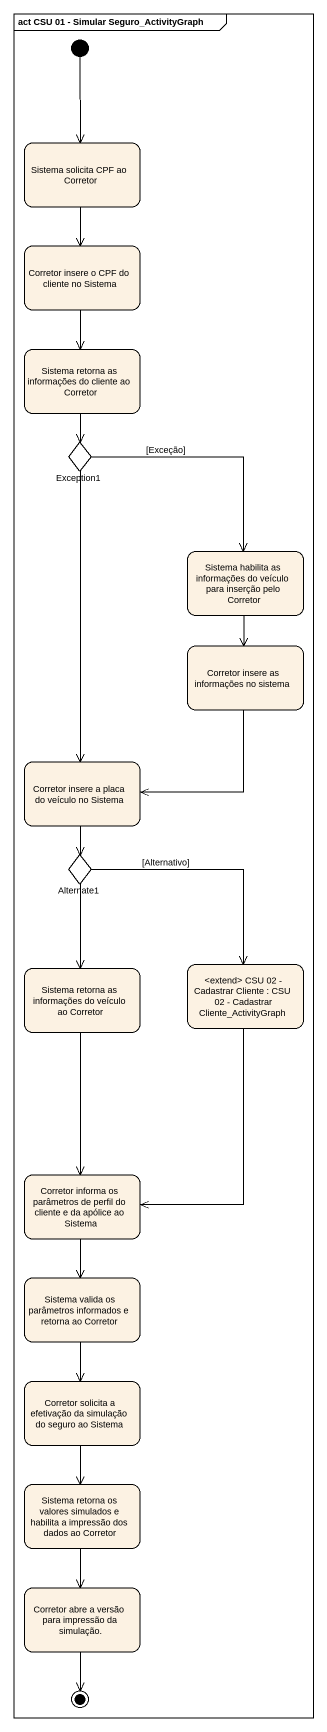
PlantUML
@startuml
mainframe act CSU 01 - Simular Seguro_ActivityGraph
hide empty description
state "Sistema solicita CPF ao Corretor" as Sistema_solicita_CPF_ao
state "Corretor insere o CPF do cliente no Sistema" as Corretor_insere_o_CPF_do
state "Sistema retorna as informações do cliente ao Corretor" as Sistema_retorna_as
state Exception1 <<choice>>
state "Sistema habilita as informações do veículo para inserção pelo Corretor" as Sistema_habilita_as
state "Corretor insere as informações no sistema" as Corretor_insere_as
state "Corretor insere a placa do veículo no Sistema" as Corretor_insere_a_placa_do
state Alternate1 <<choice>>
state "Sistema retorna as informações do veículo ao Corretor" as Sistema_retorna_as_2
state "<extend> CSU 02 - Cadastrar Cliente : CSU 02 - Cadastrar Cliente_ActivityGraph" as extend_CSU_02_Cadastrar
state "Corretor informa os parâmetros de perfil do cliente e da apólice ao Sistema" as Corretor_informa_os
state "Sistema valida os parâmetros informados e retorna ao Corretor" as Sistema_valida_os
state "Corretor solicita a efetivação da simulação do seguro ao Sistema" as Corretor_solicita_a
state "Sistema retorna os valores simulados e habilita a impressão dos dados ao Corretor" as Sistema_retorna_os_valores
state "Corretor abre a versão para impressão da simulação." as Corretor_abre_a_versão_para
[*] --> Sistema_solicita_CPF_ao
Sistema_solicita_CPF_ao --> Corretor_insere_o_CPF_do
Corretor_insere_o_CPF_do --> Sistema_retorna_as
Sistema_retorna_as --> Exception1
Exception1 --> Sistema_habilita_as : [Exceção]
Exception1 --> Corretor_insere_a_placa_do
Sistema_habilita_as --> Corretor_insere_as
Corretor_insere_as --> Corretor_insere_a_placa_do
Corretor_insere_a_placa_do --> Alternate1
Alternate1 --> Sistema_retorna_as_2
Alternate1 --> extend_CSU_02_Cadastrar : [Alternativo]
Sistema_retorna_as_2 --> Corretor_informa_os
extend_CSU_02_Cadastrar --> Corretor_informa_os
Corretor_informa_os --> Sistema_valida_os
Sistema_valida_os --> Corretor_solicita_a
Corretor_solicita_a --> Sistema_retorna_os_valores
Sistema_retorna_os_valores --> Corretor_abre_a_versão_para
Corretor_abre_a_versão_para --> [*]
@enduml
